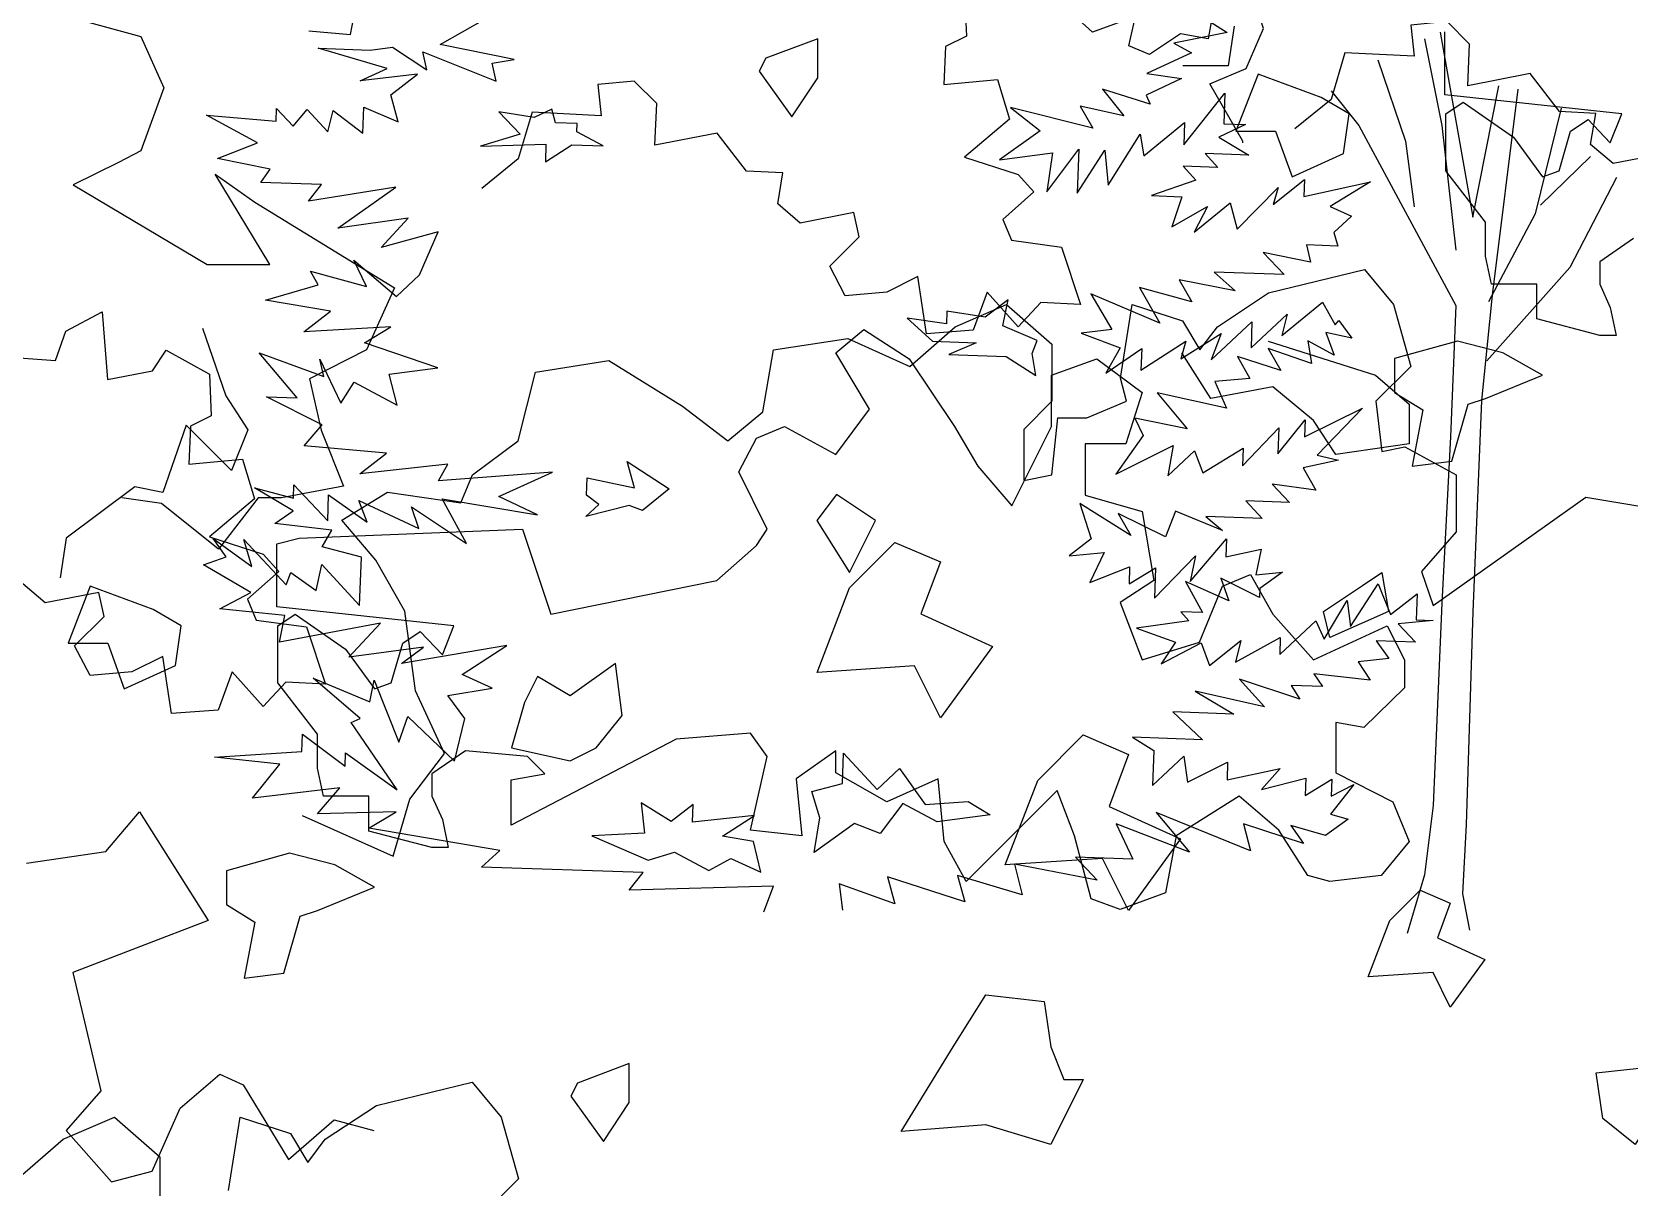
# Model space of a CAD drawing. Header units: inches. Extents: x -11 to 128, y 7 to 56.
# Drawn here: x 23.137 to 23.574, y 23.309 to 23.625 of the extents above; entities that cross this region are included whole.
import ezdxf

# ---------------------------------------------------------------- set-up
doc = ezdxf.new("R2010")
doc.units = ezdxf.units.IN
doc.header["$MEASUREMENT"] = 0
doc.layers.add('CAY', color=94, linetype='Continuous')
doc.layers.add('CAY-3', color=61, linetype='Continuous')
picture_1 = doc.add_image_def('image1.jpg', size_in_pixel=(1680, 1093))

# ---------------------------------------------------------------- blocks, each defined once
blk = doc.blocks.new('A$C76451831')
at = {"layer": 'CAY'}
for p, q in [((3764.02, 1772.81), (3822.39, 1786.97)), ((3822.39, 1786.97), (3840.08, 1765.74)), ((3732.77, 1752.17), (3764.02, 1772.81)), ((3572.98, 1752.17), (3604.23, 1765.74)), ((3604.23, 1765.74), (3631.94, 1741.55)), ((3673.8, 1720.91), (3680.88, 1765.74)), ((3680.88, 1765.74), (3711.54, 1755.71)), ((3840.08, 1765.74), (3850.69, 1727.98)), ((3711.54, 1755.71), (3722.15, 1738.01)), ((3462.13, 1738.01), (3507.53, 1745.09)), ((3507.53, 1745.09), (3545.27, 1727.98)), ((3545.27, 1727.98), (3572.98, 1752.17)), ((3722.15, 1738.01), (3732.77, 1752.17)), ((3455.64, 1700.26), (3462.13, 1738.01)), ((3631.94, 1741.55), (3631.94, 1706.75)), ((3306.47, 1682.57), (3317.08, 1724.45)), ((3317.08, 1724.45), (3361.89, 1731.52)), ((3361.89, 1731.52), (3406.71, 1703.8)), ((3850.69, 1727.98), (3829.46, 1706.75)), ((3677.34, 1706.75), (3673.8, 1720.91)), ((3406.71, 1703.8), (3434.42, 1682.57)), ((3631.94, 1706.75), (3614.84, 1689.64)), ((3653.17, 1696.72), (3677.34, 1706.75)), ((3829.46, 1706.75), (3833, 1676.08)), ((3434.42, 1682.57), (3455.64, 1700.26)), ((3631.94, 1661.92), (3635.48, 1696.72)), ((3635.48, 1696.72), (3653.17, 1696.72)), ((3614.84, 1689.64), (3614.84, 1658.38)), ((3278.76, 1661.92), (3306.47, 1682.57)), ((3833, 1676.08), (3847.15, 1679.03)), ((3847.15, 1679.03), (3878.4, 1661.92)), ((3271.68, 1644.81), (3278.76, 1661.92)), ((3614.84, 1658.38), (3631.94, 1661.92)), ((3878.4, 1661.92), (3878.4, 1627.12)), ((3199.16, 1634.2), (3226.87, 1651.3)), ((3226.87, 1651.3), (3271.68, 1644.81)), ((3864.25, 1582.29), (3957.41, 1648.35)), ((3957.41, 1648.35), (4019.91, 1637.74)), ((3219.8, 1610.01), (3199.16, 1634.2)), ((3878.4, 1627.12), (3857.18, 1602.93)), ((3237.48, 1578.75), (3219.8, 1610.01)), ((3857.18, 1602.93), (3864.25, 1582.29)), ((3243.97, 1530.38), (3237.48, 1578.75)), ((3261.66, 1492.04), (3243.97, 1530.38)), ((3240.43, 1464.32), (3261.66, 1492.04)), ((3230.41, 1429.51), (3240.43, 1464.32)), ((3055.17, 1432.3), (3075.81, 1456.49)), ((3075.81, 1456.49), (3117.67, 1390.42)), ((3174.98, 1454.29), (3230.41, 1429.51)), ((3006.82, 1425.22), (3055.17, 1432.3)), ((3117.67, 1390.42), (3035.12, 1358.57)), ((3035.12, 1358.57), (3052.22, 1286.61)), ((3052.22, 1286.61), (3031, 1262.42)), ((5661.22, 547.47), (5679.4, 535.95)), ((5199.71, 528.68), (5226.98, 544.04)), ((5679.4, 535.95), (5646.99, 529.38)), ((5683.65, 539.8), (5680.11, 515.62)), ((5125.31, 526.29), (5156.99, 525.18)), ((5167.47, 513.94), (5125.31, 526.29)), ((5156.99, 525.18), (5170.65, 526.97)), ((5170.65, 526.97), (5191.46, 513.1)), ((5244.7, 519.4), (5199.71, 528.68)), ((5646.99, 529.38), (5657.66, 523.56)), ((5189.12, 524.06), (5233.82, 506.18)), ((5191.46, 513.1), (5189.12, 524.06)), ((5231.48, 517.14), (5244.7, 519.4)), ((5233.82, 506.18), (5231.48, 517.14)), ((5657.66, 523.56), (5630.49, 510.91)), ((5150.9, 506.35), (5167.47, 513.94)), ((5185.94, 510.57), (5150.9, 506.35)), ((5169.64, 497.99), (5185.94, 510.57)), ((5651.68, 507.91), (5630.03, 497.78)), ((5630.49, 510.91), (5651.68, 507.91)), ((5680.11, 515.62), (5652.4, 515.62)), ((5174.04, 481.52), (5169.64, 497.99)), ((5632.55, 492.25), (5603.42, 501.43)), ((5603.42, 501.43), (5616.44, 485.11)), ((5630.03, 497.78), (5632.55, 492.25)), ((5652.99, 467.51), (5678.1, 498.82)), ((5678.1, 498.82), (5677.45, 480.26)), ((5099.74, 481.85), (5100.01, 489.54)), ((5100.01, 489.54), (5110.05, 478.77)), ((5110.05, 478.77), (5118.57, 488.9)), ((5118.57, 488.9), (5131.23, 475.31)), ((5131.23, 475.31), (5134.41, 488.34)), ((5134.41, 488.34), (5152.5, 474.56)), ((5152.5, 474.56), (5153.06, 490.41)), ((5153.06, 490.41), (5174.04, 481.52)), ((5597.6, 477.61), (5547.29, 490.25)), ((5547.29, 490.25), (5565.37, 476.01)), ((5589.92, 491.02), (5597.6, 477.61)), ((5616.44, 485.11), (5589.92, 491.02)), ((5057.27, 485.6), (5099.74, 481.85)), ((5088.4, 468.64), (5057.27, 485.6)), ((5628.73, 460.65), (5653.46, 481.1)), ((5653.46, 481.1), (5652.99, 467.51)), ((5690.58, 479.8), (5674.45, 472.2)), ((5677.45, 480.26), (5690.58, 479.8)), ((5064.05, 459.07), (5088.4, 468.64)), ((5565.37, 476.01), (5540.74, 458.29)), ((5606.81, 442.83), (5626.47, 473.88)), ((5626.47, 473.88), (5628.73, 460.65)), ((5674.45, 472.2), (5692.64, 461.14)), ((5096, 452.51), (5064.05, 459.07)), ((5540.74, 458.29), (5573.06, 462.6)), ((5569.51, 438.7), (5589, 464.76)), ((5573.06, 462.6), (5569.51, 438.7)), ((5589, 464.76), (5588.07, 438.05)), ((5588.07, 438.05), (5604.84, 464.21)), ((5604.84, 464.21), (5606.81, 442.83)), ((5665.94, 462.08), (5673.8, 453.64)), ((5692.64, 461.14), (5665.94, 462.08)), ((5062.55, 449.63), (5086.72, 432.52)), ((5090.28, 444.55), (5096, 452.51)), ((5652.53, 454.38), (5660.39, 445.95)), ((5673.8, 453.64), (5652.53, 454.38)), ((5127.39, 443.26), (5090.28, 444.55)), ((5119.34, 433.11), (5127.39, 443.26)), ((5172.65, 441.67), (5119.34, 433.11)), ((5137.34, 416.61), (5172.65, 441.67)), ((5660.39, 445.95), (5633.33, 436.47)), ((5685.63, 416.05), (5710.54, 441.48)), ((5707.46, 431.16), (5726.57, 446.36)), ((5710.54, 441.48), (5707.46, 431.16)), ((5726.57, 446.36), (5726.2, 435.94)), ((5726.2, 435.94), (5766.85, 444.95)), ((5766.85, 444.95), (5742.31, 429.94)), ((5633.33, 436.47), (5651.88, 435.82)), ((5651.88, 435.82), (5645.8, 417.45)), ((5645.8, 417.45), (5667.53, 429.83)), ((5659.29, 414.25), (5681.21, 432.08)), ((5667.53, 429.83), (5659.29, 414.25)), ((5681.21, 432.08), (5685.63, 416.05)), ((5742.31, 429.94), (5755.24, 424.05)), ((5180.15, 422.83), (5137.34, 416.61)), ((5163.66, 404.81), (5180.15, 422.83)), ((5755.24, 424.05), (5744.47, 414)), ((5198.44, 414.48), (5163.66, 404.81)), ((5187.1, 388.13), (5198.44, 414.48)), ((5744.47, 414), (5746.9, 405.75)), ((5701.45, 401.9), (5714.12, 388.31)), ((5730.24, 395.91), (5701.45, 401.9)), ((5746.9, 405.75), (5727.89, 406.42)), ((5727.89, 406.42), (5730.24, 395.91)), ((5120.57, 390.45), (5154.68, 381.1)), ((5125.26, 382.13), (5120.57, 390.45)), ((5154.68, 381.1), (5147.08, 397.23)), ((5147.08, 397.23), (5173.04, 375.02)), ((5714.12, 388.31), (5671.57, 389.8)), ((5671.57, 389.8), (5684.32, 378.47)), ((5093.21, 372.82), (5125.26, 382.13)), ((5171.94, 380.31), (5154.84, 342.56)), ((5173.04, 375.02), (5187.1, 388.13)), ((5625.93, 380.51), (5638.32, 358.77)), ((5657.8, 371.69), (5625.93, 380.51)), ((5650.11, 385.11), (5657.8, 371.69)), ((5684.32, 378.47), (5650.11, 385.11)), ((5132.85, 366), (5093.21, 372.82)), ((5596.34, 376.56), (5609.18, 354.8)), ((5638.32, 358.77), (5596.34, 376.56)), ((5712.82, 351.18), (5737.55, 371.63)), ((5737.55, 371.63), (5745.22, 357.76)), ((5116.55, 353.42), (5132.85, 366)), ((5693.98, 343.68), (5715.99, 364.22)), ((5715.99, 364.22), (5712.82, 351.18)), ((5745.22, 357.76), (5747.58, 360.4)), ((5747.58, 360.4), (5755.36, 349.7)), ((5169.68, 356.55), (5116.55, 353.42)), ((5153.48, 346.69), (5169.68, 356.55)), ((5609.18, 354.8), (5590.52, 352.74)), ((5590.52, 352.74), (5614.23, 343.75)), ((5651.15, 337.02), (5675.71, 352.48)), ((5669.71, 336.37), (5694.53, 359.53)), ((5675.71, 352.48), (5669.71, 336.37)), ((5694.53, 359.53), (5693.98, 343.68)), ((5755.36, 349.7), (5739.62, 352.97)), ((5739.62, 352.97), (5744.58, 339.2)), ((5112.43, 313.22), (5089.38, 340.77)), ((5089.38, 340.77), (5128.75, 326.25)), ((5154.84, 342.56), (5120.06, 324.86)), ((5198.26, 331.53), (5153.48, 346.69)), ((5614.23, 343.75), (5605.53, 328.18)), ((5605.53, 328.18), (5627.35, 343.29)), ((5626.89, 330.16), (5654.25, 347.79)), ((5627.35, 343.29), (5626.89, 330.16)), ((5654.25, 347.79), (5651.15, 337.02)), ((5730.81, 334.24), (5704.39, 343.32)), ((5704.39, 343.32), (5712.08, 329.9)), ((5744.58, 339.2), (5728.57, 347.91)), ((5728.57, 347.91), (5730.81, 334.24)), ((5126.39, 336.76), (5139.05, 310.02)), ((5128.75, 326.25), (5126.39, 336.76)), ((5168.67, 327.57), (5198.26, 331.53)), ((5712.08, 329.9), (5685.64, 338.53)), ((5685.64, 338.53), (5693.33, 325.12)), ((5120.06, 324.86), (5127.13, 293.6)), ((5139.05, 310.02), (5147.21, 322.88)), ((5147.21, 322.88), (5173.45, 308.82)), ((5173.45, 308.82), (5168.67, 327.57)), ((5693.33, 325.12), (5671.96, 323.14)), ((5671.96, 323.14), (5679.1, 307.03)), ((5093.87, 313.86), (5112.43, 313.22)), ((5127.72, 296.82), (5093.87, 313.86)), ((5636.83, 316.21), (5655.1, 294.27)), ((5679.1, 307.03), (5636.83, 316.21)), ((5726.53, 289.51), (5762.02, 306.85)), ((5762.02, 306.85), (5734.29, 278.35)), ((5116.85, 284.05), (5127.72, 296.82)), ((5127.13, 293.6), (5140.69, 259.39)), ((5623.15, 300.82), (5628.22, 290.22)), ((5655.1, 294.27), (5623.15, 300.82)), ((5688.75, 271.78), (5710.86, 295.04)), ((5710.31, 279.19), (5726.89, 299.92)), ((5710.86, 295.04), (5710.31, 279.19)), ((5726.89, 299.92), (5726.53, 289.51)), ((5166.99, 279.58), (5116.85, 284.05)), ((5628.22, 290.22), (5611.54, 266.77)), ((5611.54, 266.77), (5646.58, 284.14)), ((5646.58, 284.14), (5643.22, 265.67)), ((5664.59, 267.64), (5689.13, 282.65)), ((5689.13, 282.65), (5688.75, 271.78)), ((5150.69, 267), (5166.99, 279.58)), ((5204.37, 272.83), (5150.69, 267)), ((5198.57, 262.61), (5204.37, 272.83)), ((5643.22, 265.67), (5659.62, 280.96)), ((5659.62, 280.96), (5664.59, 267.64)), ((5747.32, 275.18), (5725.86, 270.49)), ((5734.29, 278.35), (5747.32, 275.18)), ((5268.09, 267.89), (5198.57, 262.61)), ((5235.4, 253.16), (5268.09, 267.89)), ((5725.86, 270.49), (5733.55, 257.07)), ((5110.03, 244.39), (5086.5, 258.36)), ((5086.5, 258.36), (5110.3, 252.09)), ((5140.69, 259.39), (5102.96, 252.31)), ((5110.3, 252.09), (5110.58, 260.24)), ((5110.58, 260.24), (5131.11, 238.22)), ((5131.11, 238.22), (5131.66, 254.07)), ((5131.66, 254.07), (5155.1, 237.38)), ((5259.03, 241.91), (5235.4, 253.16)), ((5733.55, 257.07), (5706.94, 260.72)), ((5706.94, 260.72), (5717.43, 249.48)), ((5029.84, 248.77), (5005.67, 252.31)), ((5064.63, 221.05), (5029.84, 248.77)), ((5088.81, 252.31), (5064.63, 221.05)), ((5102.96, 252.31), (5088.81, 252.31)), ((5098.88, 236.62), (5110.03, 244.39)), ((5155.1, 237.38), (5150.12, 250.7)), ((5150.12, 250.7), (5186.68, 233.56)), ((5186.68, 233.56), (5182.16, 246.86)), ((5182.16, 246.86), (5215.82, 224.38)), ((5200.91, 251.65), (5259.03, 241.91)), ((5215.82, 224.38), (5200.91, 251.65)), ((5620.65, 229.28), (5589.62, 248.95)), ((5589.62, 248.95), (5596.57, 227.4)), ((5647.91, 244.2), (5641.92, 228.54)), ((5676.5, 232.32), (5647.91, 244.2)), ((5717.43, 249.48), (5690.72, 250.41)), ((5690.72, 250.41), (5700.77, 239.63)), ((5133.64, 232.69), (5098.88, 236.62)), ((5641.92, 228.54), (5612.96, 242.7)), ((5612.96, 242.7), (5620.65, 229.28)), ((5700.77, 239.63), (5666.37, 240.83)), ((5666.37, 240.83), (5676.5, 232.32)), ((5069.17, 216.35), (5061.4, 227.51)), ((5061.4, 227.51), (5084.82, 210.37)), ((5079.96, 226.86), (5105.73, 199.21)), ((5084.82, 210.37), (5079.96, 226.86)), ((5127.84, 222.47), (5133.64, 232.69)), ((5596.57, 227.4), (5583.06, 216.99)), ((5656.83, 201.27), (5679.04, 227.24)), ((5679.04, 227.24), (5678.66, 216.38)), ((5055.4, 211.39), (5069.17, 216.35)), ((5151.64, 216.19), (5127.84, 222.47)), ((5150.61, 186.76), (5151.64, 216.19)), ((5583.06, 216.99), (5604.43, 218.97)), ((5604.43, 218.97), (5595.64, 200.69)), ((5635.18, 191.15), (5660.1, 217.02)), ((5660.1, 217.02), (5656.83, 201.27)), ((5678.66, 216.38), (5700.12, 221.07)), ((5700.12, 221.07), (5696.85, 205.31)), ((5084.27, 194.52), (5055.4, 211.39)), ((5105.73, 199.21), (5108.71, 206.81)), ((5108.71, 206.81), (5124.19, 195.85)), ((5124.19, 195.85), (5127.46, 211.6)), ((5127.46, 211.6), (5150.61, 186.76)), ((5595.64, 200.69), (5619.99, 210.27)), ((5619.99, 210.27), (5619.62, 199.85)), ((5619.62, 199.85), (5635.83, 209.71)), ((5635.83, 209.71), (5635.18, 191.15)), ((5696.85, 205.31), (5713.22, 207.01)), ((5713.22, 207.01), (5699.28, 197.07)), ((5654.12, 201.37), (5664.33, 182.42)), ((5680.44, 189.57), (5654.12, 201.37)), ((5699.09, 191.64), (5675.48, 203.34)), ((5675.48, 203.34), (5680.44, 189.57)), ((5699.28, 197.07), (5699.09, 191.64)), ((5754.66, 173.83), (5771.43, 199.99)), ((5771.43, 199.99), (5778.93, 181.14)), ((5065.35, 184.75), (5084.27, 194.52)), ((5738.54, 166.23), (5752.5, 189.77)), ((5752.5, 189.77), (5754.66, 173.83)), ((5778.93, 181.14), (5795.23, 193.72)), ((5795.23, 193.72), (5794.68, 177.87)), ((5105.08, 180.65), (5065.35, 184.75)), ((5101.8, 164.44), (5105.08, 180.65)), ((5163.37, 175.89), (5101.8, 164.44)), ((5144.07, 155.26), (5163.37, 175.89)), ((5655.99, 177.27), (5624.12, 172.95)), ((5651.21, 182.88), (5655.99, 177.27)), ((5664.33, 182.42), (5651.21, 182.88)), ((5711.47, 156.75), (5733.48, 177.29)), ((5733.48, 177.29), (5738.54, 166.23)), ((5805.09, 177.51), (5783.72, 175.53)), ((5783.72, 175.53), (5794.2, 164.29)), ((5794.68, 177.87), (5805.09, 177.51)), ((5624.12, 172.95), (5647.84, 164.41)), ((5684.58, 152.25), (5711.83, 167.16)), ((5711.83, 167.16), (5711.47, 156.75)), ((5189.6, 161.37), (5144.07, 155.26)), ((5240.39, 162.32), (5176.11, 151.42)), ((5176.11, 151.42), (5189.6, 161.37)), ((5213.04, 144.69), (5240.39, 162.32)), ((5647.84, 164.41), (5639.22, 151.11)), ((5639.22, 151.11), (5663.68, 163.86)), ((5663.68, 163.86), (5668.64, 150.09)), ((5668.64, 150.09), (5687.75, 165.29)), ((5687.75, 165.29), (5684.58, 152.25)), ((5794.2, 164.29), (5770.22, 165.13)), ((5770.22, 165.13), (5778, 154.43)), ((5778, 154.43), (5759.35, 152.36)), ((5759.35, 152.36), (5766.66, 141.22)), ((5150.92, 117.85), (5122.33, 142.42)), ((5122.33, 142.42), (5156.72, 128.07)), ((5156.72, 128.07), (5159.44, 141.12)), ((5159.44, 141.12), (5174.44, 103.42)), ((5204.43, 131.84), (5231.32, 136.34)), ((5231.32, 136.34), (5213.04, 144.69)), ((5723.66, 129.58), (5686.93, 141.74)), ((5686.93, 141.74), (5702.2, 124.89)), ((5737.52, 137.25), (5718.51, 137.92)), ((5718.51, 137.92), (5723.66, 129.58)), ((5766.66, 141.22), (5732.36, 145.14)), ((5732.36, 145.14), (5737.52, 137.25)), ((5214.82, 117.88), (5204.43, 131.84)), ((5702.2, 124.89), (5659.94, 134.52)), ((5659.94, 134.52), (5683.47, 120.56)), ((5145.4, 115.32), (5150.92, 117.85)), ((5174.44, 103.42), (5179.97, 119.1)), ((5179.97, 119.1), (5208.47, 91.81)), ((5208.47, 91.81), (5214.82, 117.88)), ((5646.36, 121.85), (5664.34, 104.9)), ((5683.47, 120.56), (5646.36, 121.85)), ((5115.33, 97.78), (5115.69, 108.2)), ((5115.69, 108.2), (5141.75, 88.7)), ((5173.42, 74.45), (5145.4, 115.32)), ((5062.19, 94.2), (5115.33, 97.78)), ((5621.8, 106.39), (5634.65, 98.23)), ((5664.34, 104.9), (5621.8, 106.39)), ((5634.65, 98.23), (5633.91, 76.95)), ((5101.92, 90.09), (5062.19, 94.2)), ((5085.34, 69.36), (5101.92, 90.09)), ((5141.75, 88.7), (5142.03, 96.85)), ((5142.03, 96.85), (5173.42, 74.45)), ((5633.91, 76.95), (5653.12, 94.87)), ((5653.12, 94.87), (5655.28, 78.93)), ((5655.28, 78.93), (5679.72, 91.22)), ((5679.72, 91.22), (5679.35, 80.35)), ((5679.35, 80.35), (5711.76, 87.38)), ((5711.76, 87.38), (5700.44, 74.63)), ((5700.44, 74.63), (5727.42, 81.39)), ((5727.42, 81.39), (5727.05, 70.98)), ((5727.05, 70.98), (5743.26, 80.84)), ((5743.26, 80.84), (5742.89, 70.43)), ((5138.57, 75.66), (5085.34, 69.36)), ((5124.88, 59.82), (5138.57, 75.66)), ((5756.74, 77.65), (5742.51, 59.56)), ((5742.89, 70.43), (5756.74, 77.65)), ((5172.95, 60.86), (5124.88, 59.82)), ((5156.29, 51.02), (5172.95, 60.86)), ((5693.7, 37.24), (5636.06, 60.56)), ((5636.06, 60.56), (5656.51, 36.27)), ((5742.51, 59.56), (5753.28, 56.46)), ((5236.02, 37.35), (5156.29, 51.02)), ((5656.51, 36.27), (5611.8, 53.7)), ((5611.8, 53.7), (5621.92, 32.04)), ((5726.02, 41.55), (5689.29, 53.71)), ((5689.29, 53.71), (5693.7, 37.24)), ((5739.34, 46.52), (5718.26, 52.7)), ((5718.26, 52.7), (5726.02, 41.55)), ((5753.28, 56.46), (5739.34, 46.52)), ((5224.8, 27.32), (5236.02, 37.35)), ((5621.92, 32.04), (5587.07, 33.25)), ((5587.07, 33.25), (5600.17, 19.2)), ((5323.46, 23.87), (5224.8, 27.32)), ((5314.94, 13.29), (5323.46, 23.87)), ((5472.46, 21.39), (5476.87, 4.92)), ((5519.51, 6.15), (5472.46, 21.39)), ((5515.09, 22.17), (5519.51, 6.15)), ((5554.55, 10.36), (5515.09, 22.17)), ((5600.17, 19.2), (5549.77, 29.12)), ((5549.77, 29.12), (5554.55, 10.36)), ((5402.93, 15.66), (5314.94, 13.29)), ((5396.95, 0), (5402.93, 15.66)), ((5476.87, 4.92), (5442.85, 16.98)), ((5442.85, 16.98), (5445.02, 1.04))]:
    blk.add_line(p, q, dxfattribs=at)
for points in [[(3524.28, 1634.09), (3500.53, 1649.93), (3488.65, 1634.09), (3508.44, 1602.41)], [(3821.2, 1594.49), (3833.07, 1602.41), (3837.03, 1578.65), (3801.4, 1562.8), (3797.44, 1578.65)], [(3369.88, 1515.28), (3365.92, 1546.96), (3338.21, 1527.16), (3318.42, 1539.04), (3310.5, 1523.2), (3302.58, 1495.47), (3338.21, 1487.55), (3354.05, 1495.47)], [(3623.25, 1475.67), (3650.96, 1503.4), (3678.68, 1491.51), (3666.8, 1459.83), (3710.35, 1440.03), (3678.68, 1396.46), (3662.84, 1428.15), (3603.46, 1424.19)], [(3837.84, 1390.32), (3856.31, 1408.81), (3874.79, 1400.89), (3866.87, 1379.76), (3895.9, 1366.56), (3874.79, 1337.52), (3864.23, 1358.64), (3824.64, 1356)], [(3571.79, 1313.29), (3591.58, 1344.98), (3627.21, 1341.01), (3631.17, 1313.29), (3639.09, 1293.49), (3650.96, 1293.49), (3631.17, 1253.88), (3591.58, 1265.76), (3540.12, 1261.8)], [(3342.63, 1291.2), (3338.67, 1283.28), (3358.47, 1255.56), (3374.3, 1279.32), (3374.3, 1303.08)], [(3967.68, 1269.73), (3963.72, 1297.45), (3999.35, 1301.41), (4007.26, 1285.57), (3987.47, 1253.88)], [(5270.09, 480.89), (5267.66, 489.13), (5257.06, 484.06), (5235.43, 487.54), (5248.55, 473.93), (5224.28, 466.62), (5264.2, 467.94), (5263.82, 457.08), (5280.04, 467.39), (5299.05, 466.73), (5283.04, 475.45), (5283.22, 480.43)], [(5560.63, 340.18), (5563.63, 348.23), (5542.64, 357.13), (5545.91, 372.88), (5531.95, 362.49), (5508.51, 366.03), (5508.25, 358.33), (5484.35, 361.88), (5499.72, 347.75), (5526.42, 346.81), (5509.86, 339.69), (5544.71, 338.47), (5562.89, 326.95)], [(5288.9, 254.01), (5289.27, 264.43), (5318.06, 258.44), (5313.63, 274.46), (5339.33, 257.69), (5323.02, 244.66), (5314.96, 247.66), (5288.45, 240.88), (5296.41, 248.31)], [(5431.12, 57.29), (5426.24, 73.32), (5444.99, 78.11), (5445.64, 96.67), (5466.17, 74.65), (5479.75, 87.32), (5495.3, 65.47), (5521.65, 67.27), (5534.95, 59.1), (5502.63, 54.79), (5481.72, 65.95), (5467.95, 47.84), (5452.3, 53.83), (5427.66, 36.1)], [(5395.07, 24.09), (5390.74, 42.83), (5371.82, 46.21), (5391.29, 58.68), (5353.54, 54.56), (5353.92, 65.42), (5340.41, 55.01), (5322.23, 66.53), (5324.3, 47.87), (5292.07, 46.28), (5326.45, 31.48), (5342.48, 36.36), (5363.39, 25.2), (5376.78, 32.44)]]:
    blk.add_lwpolyline(points, close=True, dxfattribs=at)
for points in [[(979.27, 617.42), (946.57, 611.09), (932.86, 622.69), (936.03, 641.68), (913.88, 642.73), (895.95, 665.94), (857.98, 658.55), (859.04, 683.87), (845.32, 697.58), (823.18, 695.47), (825.29, 676.48), (783.1, 678.59), (774.66, 650.12), (752.51, 632.19)], [(720.87, 623.75), (720.87, 624.8), (700.83, 659.61), (722.98, 669.1), (733.53, 693.36), (727.2, 713.4), (704, 711.29), (699.78, 687.03), (682.9, 690.19), (663.92, 677.54), (651.26, 682.81), (655.48, 700.74), (629.11, 691.25), (618.57, 700.74), (634.39, 741.87)], [(841.11, 691.25), (861.15, 578.4), (876.97, 658.55)], [(831.61, 687.03), (842.16, 634.3), (850.6, 558.36)], [(803.14, 674.37), (820.01, 624.8), (825.29, 584.73)], [(774.66, 655.39), (791.54, 634.3), (850.6, 524.61), (847.43, 444.45), (842.16, 343.2), (836.89, 219.8), (831.61, 177.62), (821.07, 141.76)], [(888.57, 656.44), (872.75, 530.94), (866.42, 466.6), (861.15, 337.93), (856.93, 208.2), (854.82, 166.02), (859.04, 143.87)], [(914.93, 644.84), (899.11, 580.51), (870.64, 526.72)], [(932.86, 615.31), (902.28, 585.78)], [(948.68, 602.66), (920.21, 547.81), (869.58, 490.86)]]:
    blk.add_lwpolyline(points, dxfattribs=at)
at = {"layer": 'CAY-3'}
for p, q in [((3100.57, 1275.99), (3124.75, 1296.63)), ((3124.75, 1296.63), (3138.9, 1290.15)), ((3138.9, 1290.15), (3166.61, 1244.73)), ((3220.18, 1277.65), (3278.55, 1291.8)), ((3278.55, 1291.8), (3296.24, 1270.57)), ((3083.47, 1237.65), (3100.57, 1275.99)), ((3188.93, 1257), (3220.18, 1277.65)), ((3029.14, 1257), (3060.39, 1270.57)), ((3060.39, 1270.57), (3088.1, 1246.38)), ((3129.96, 1225.74), (3137.04, 1270.57)), ((3137.04, 1270.57), (3167.7, 1260.54)), ((3166.61, 1244.73), (3194.32, 1268.91)), ((3194.32, 1268.91), (3218.5, 1262.42)), ((3296.24, 1270.57), (3306.85, 1232.82)), ((3001.43, 1232.82), (3029.14, 1257)), ((3031, 1262.42), (3058.71, 1231.16)), ((3167.7, 1260.54), (3178.31, 1242.84)), ((3178.31, 1242.84), (3188.93, 1257)), ((3088.1, 1246.38), (3088.1, 1211.58)), ((3058.71, 1231.16), (3083.47, 1237.65)), ((3306.85, 1232.82), (3285.62, 1211.58)), ((4954.64, 550.49), (5017.14, 533.39)), ((5812.18, 497.92), (5812.18, 536.27)), ((5017.14, 533.39), (5031.3, 502.12)), ((86.67, 510.8), (100.83, 469.51)), ((472.66, 495.71), (489.75, 509.86)), ((489.75, 509.86), (517.47, 492.17)), ((736.22, 502.79), (801.66, 482.14)), ((5031.3, 502.12), (5017.14, 463.78)), ((5920.07, 486.36), (5812.18, 497.92)), ((493.29, 461.49), (472.66, 495.71)), ((517.47, 492.17), (545.18, 450.88)), ((604.14, 482.14), (631.85, 492.17)), ((631.85, 492.17), (659.57, 471.52)), ((701.43, 467.98), (683.74, 495.71)), ((5812.76, 486.36), (5823.37, 493.44)), ((5823.37, 493.44), (5854.03, 472.2)), ((604.14, 450.88), (604.14, 482.14)), ((801.66, 482.14), (822.3, 464.44)), ((5812.76, 451.56), (5812.76, 486.36)), ((5888.82, 475.74), (5899.43, 482.82)), ((5899.43, 482.82), (5912.99, 468.66)), ((5912.99, 468.66), (5920.07, 486.36)), ((100.83, 469.51), (114.39, 448.86)), ((659.57, 471.52), (649.54, 440.26)), ((739.16, 475.06), (701.43, 467.98)), ((763.93, 454.42), (739.16, 475.06)), ((5854.03, 472.2), (5871.72, 448.02)), ((5881.74, 451.56), (5888.82, 475.74)), ((472.66, 433.77), (493.29, 461.49)), ((822.3, 464.44), (822.3, 440.26)), ((5017.14, 463.78), (5003.58, 456.71)), ((76.77, 451.7), (62.5, 410.52)), ((86.67, 441.79), (76.77, 451.7)), ((114.39, 448.86), (104.36, 424.09)), ((424.31, 443.8), (441.41, 450.88)), ((441.41, 450.88), (472.66, 433.77)), ((545.18, 450.88), (559.33, 426.69)), ((579.97, 402.51), (604.14, 450.88)), ((777.49, 433.77), (763.93, 454.42)), ((5003.58, 456.71), (4975.87, 443.14)), ((5095.88, 394.47), (5062.55, 449.63)), ((5836.93, 420.29), (5812.76, 451.56)), ((5871.72, 448.02), (5881.74, 451.56)), ((104.36, 424.09), (86.67, 441.79)), ((413.69, 423.15), (424.31, 443.8)), ((624.78, 440.26), (624.78, 409)), ((649.54, 440.26), (624.78, 440.26)), ((822.3, 440.26), (777.49, 433.77)), ((4975.87, 443.14), (5057.56, 394.47)), ((5086.72, 432.52), (5171.94, 380.31)), ((430.79, 388.35), (413.69, 423.15)), ((559.33, 426.69), (579.97, 402.51)), ((5836.93, 399.65), (5836.93, 420.29)), ((45.4, 414.06), (3.54, 382.8)), ((62.5, 410.52), (45.4, 414.06)), ((624.78, 409), (659.57, 398.97)), ((5927.14, 410.26), (5906.51, 396.11)), ((5840.47, 382.54), (5836.93, 399.65)), ((659.57, 398.97), (666.64, 357.09)), ((5057.56, 394.47), (5095.88, 394.47)), ((5906.51, 396.11), (5906.51, 382.54)), ((3.54, 382.8), (0, 358.62)), ((132.08, 379.26), (145.64, 382.8)), ((145.64, 382.8), (281.82, 388.34)), ((281.82, 388.34), (298.92, 336.43)), ((424.31, 378.32), (430.79, 388.35)), ((5868.18, 382.54), (5840.47, 382.54)), ((5868.18, 361.31), (5868.18, 382.54)), ((5906.51, 382.54), (5912.99, 368.38)), ((132.08, 340.92), (132.08, 379.26)), ((400.13, 357.09), (424.31, 378.32)), ((708.5, 353.55), (725.6, 360.63)), ((725.6, 360.63), (739.16, 336.44)), ((5906.51, 351.28), (5868.18, 361.31)), ((5912.99, 368.38), (5916.53, 351.28)), ((298.92, 336.43), (400.13, 357.09)), ((666.64, 357.09), (646, 343.52)), ((694.35, 319.34), (708.5, 353.55)), ((5916.53, 351.28), (5906.51, 351.28)), ((239.96, 329.35), (132.08, 340.92)), ((646, 343.52), (659.57, 308.72)), ((132.65, 329.35), (143.26, 336.43)), ((143.26, 336.43), (173.92, 315.2)), ((739.16, 336.44), (763.93, 308.72)), ((132.65, 294.55), (132.65, 329.35)), ((208.71, 318.73), (219.32, 325.81)), ((219.32, 325.81), (232.89, 311.66)), ((232.89, 311.66), (239.96, 329.35)), ((763.93, 308.72), (808.74, 329.37)), ((808.74, 329.37), (819.35, 308.72)), ((173.92, 315.2), (191.61, 291.01)), ((201.64, 294.55), (208.71, 318.73)), ((659.57, 308.72), (694.35, 319.34)), ((819.35, 308.72), (819.35, 291.61)), ((156.82, 263.29), (132.65, 294.55)), ((191.61, 291.01), (201.64, 294.55)), ((819.35, 291.61), (794.59, 267.43)), ((156.82, 242.64), (156.82, 263.29)), ((420.77, 263.89), (375.37, 260.35)), ((430.79, 249.73), (420.77, 263.89)), ((794.59, 267.43), (777.49, 270.38)), ((777.49, 270.38), (777.49, 239.71)), ((247.04, 253.26), (226.4, 239.1)), ((284.77, 249.72), (247.04, 253.26)), ((375.37, 260.35), (274.75, 207.84)), ((472.66, 253.27), (448.48, 236.17)), ((472.66, 239.71), (472.66, 253.27)), ((295.39, 239.1), (284.77, 249.72)), ((420.77, 204.9), (430.79, 249.73)), ((160.36, 225.54), (156.82, 242.64)), ((226.4, 239.1), (226.4, 225.54)), ((274.75, 235.56), (295.39, 239.1)), ((274.75, 207.84), (274.75, 235.56)), ((448.48, 236.17), (452.02, 201.37)), ((503.91, 222.01), (472.66, 239.71)), ((535.16, 236.17), (503.91, 222.01)), ((538.69, 197.83), (535.16, 236.17)), ((777.49, 239.71), (812.28, 222.01)), ((188.07, 225.54), (160.36, 225.54)), ((188.07, 204.3), (188.07, 225.54)), ((226.4, 225.54), (232.89, 211.38)), ((607.68, 229.09), (583.5, 204.9)), ((618.29, 201.37), (607.68, 229.09)), ((718.53, 225.55), (680.2, 201.37)), ((742.7, 204.9), (718.53, 225.55)), ((812.28, 222.01), (822.3, 197.83)), ((232.89, 211.38), (236.42, 194.27)), ((452.02, 201.37), (420.77, 204.9)), ((583.5, 204.9), (552.25, 173.64)), ((760.39, 177.18), (742.7, 204.9)), ((226.4, 194.27), (188.07, 204.3)), ((552.25, 173.64), (538.69, 197.83)), ((628.32, 163.02), (618.29, 201.37)), ((680.2, 201.37), (673.72, 166.56)), ((822.3, 197.83), (805.2, 177.18)), ((236.42, 194.27), (226.4, 194.27)), ((773.95, 173.64), (760.39, 177.18)), ((805.2, 177.18), (773.95, 173.64)), ((673.72, 166.56), (646, 156.54)), ((646, 156.54), (628.32, 163.02))]:
    blk.add_line(p, q, dxfattribs=at)
for points in [[(151.54, 691.93), (176.86, 689.82), (180.02, 705.64)], [(551.27, 714.08), (552.33, 688.77), (539.67, 682.44), (538.61, 659.24), (571.31, 662.4), (578.69, 638.14), (551.27, 614.94), (583.97, 604.39), (593.46, 593.85), (574.47, 576.97), (579.75, 564.31), (610.33, 560.1), (621.94, 525.29), (597.68, 526.35), (583.97, 511.58), (564.98, 532.67), (556.54, 509.47), (528.07, 507.36), (522.79, 542.17), (503.81, 532.67), (478.5, 530.56), (469.01, 548.49), (486.94, 566.42), (483.77, 581.19), (451.08, 574.86), (437.36, 586.46), (440.53, 605.45), (418.38, 606.5), (400.45, 629.7), (362.48, 622.32), (363.54, 647.63), (349.83, 661.35), (327.68, 659.24), (329.79, 640.25), (287.6, 642.36), (279.16, 613.88), (257.01, 595.95)], [(4934.65, 338.15), (4965.24, 336.04), (4971.56, 353.97), (4993.71, 365.57), (4996.88, 324.44), (5024.3, 329.71), (5032.74, 342.37), (5059.1, 327.61), (5060.16, 302.29), (5047.5, 295.96), (5046.45, 272.76), (5079.14, 275.93), (5086.52, 251.67), (5059.1, 228.46), (5091.8, 217.92), (5101.29, 207.37), (5082.31, 190.5), (5087.58, 177.84), (5118.16, 173.62), (5129.77, 138.82), (5105.51, 139.87), (5091.8, 125.11), (5072.81, 146.2), (5064.38, 123), (5035.9, 120.89), (5030.63, 155.69), (5011.64, 146.2), (4986.33, 144.09), (4976.84, 162.02), (4994.77, 179.95), (4991.6, 194.71), (4958.91, 188.39), (4945.2, 199.99)]]:
    blk.add_lwpolyline(points, dxfattribs=at)
for points in [[(430.06, 675.26), (426.1, 667.34), (445.9, 639.61), (461.73, 663.38), (461.73, 687.14)], [(5736.7, 496.38), (5698.37, 510.54), (5684.81, 475.74), (5708.98, 475.74), (5719.01, 448.02), (5750.26, 462.17), (5753.8, 486.36)], [(481.06, 352.48), (508.78, 380.21), (536.49, 368.33), (524.61, 336.64), (568.16, 316.84), (536.49, 273.27), (520.65, 304.96), (461.27, 301)], [(56.59, 339.38), (18.26, 353.54), (4.7, 318.73), (28.88, 318.73), (38.9, 291.01), (70.15, 305.17), (73.69, 329.35)], [(5847.55, 340.66), (5819.83, 347.74), (5781.51, 337.12), (5781.51, 316.48), (5798.61, 305.86), (5792.12, 271.65), (5816.3, 274.6), (5826.32, 309.4), (5836.93, 312.94), (5871.72, 327.09)], [(167.44, 183.66), (139.73, 190.73), (101.4, 180.12), (101.4, 159.47), (118.5, 148.85), (112.01, 114.64), (136.19, 117.59), (146.21, 152.39), (156.82, 155.93), (191.61, 170.09)]]:
    blk.add_lwpolyline(points, close=True, dxfattribs=at)

msp = doc.modelspace()

# ---------------------------------------------------------------- block references
at = {"layer": 'CAY', "xscale": 0.0004489089019145984, "yscale": 0.0004489089019145984, "zscale": 0.0004489089019145984}
for p in [(20.91449, 23.38433), (23.14473, 23.31472), (21.78568, 22.75783)]:
    msp.add_blockref('A$C76451831', p, dxfattribs=at)

# ---------------------------------------------------------------- pictures from other files: only their frames are drawn
image = msp.add_image(picture_1, insert=(12.49661, 7.37723), size_in_units=(74.4025, 48.40591))
image.dxf.flags = 6

doc.saveas('drawing.dxf')
